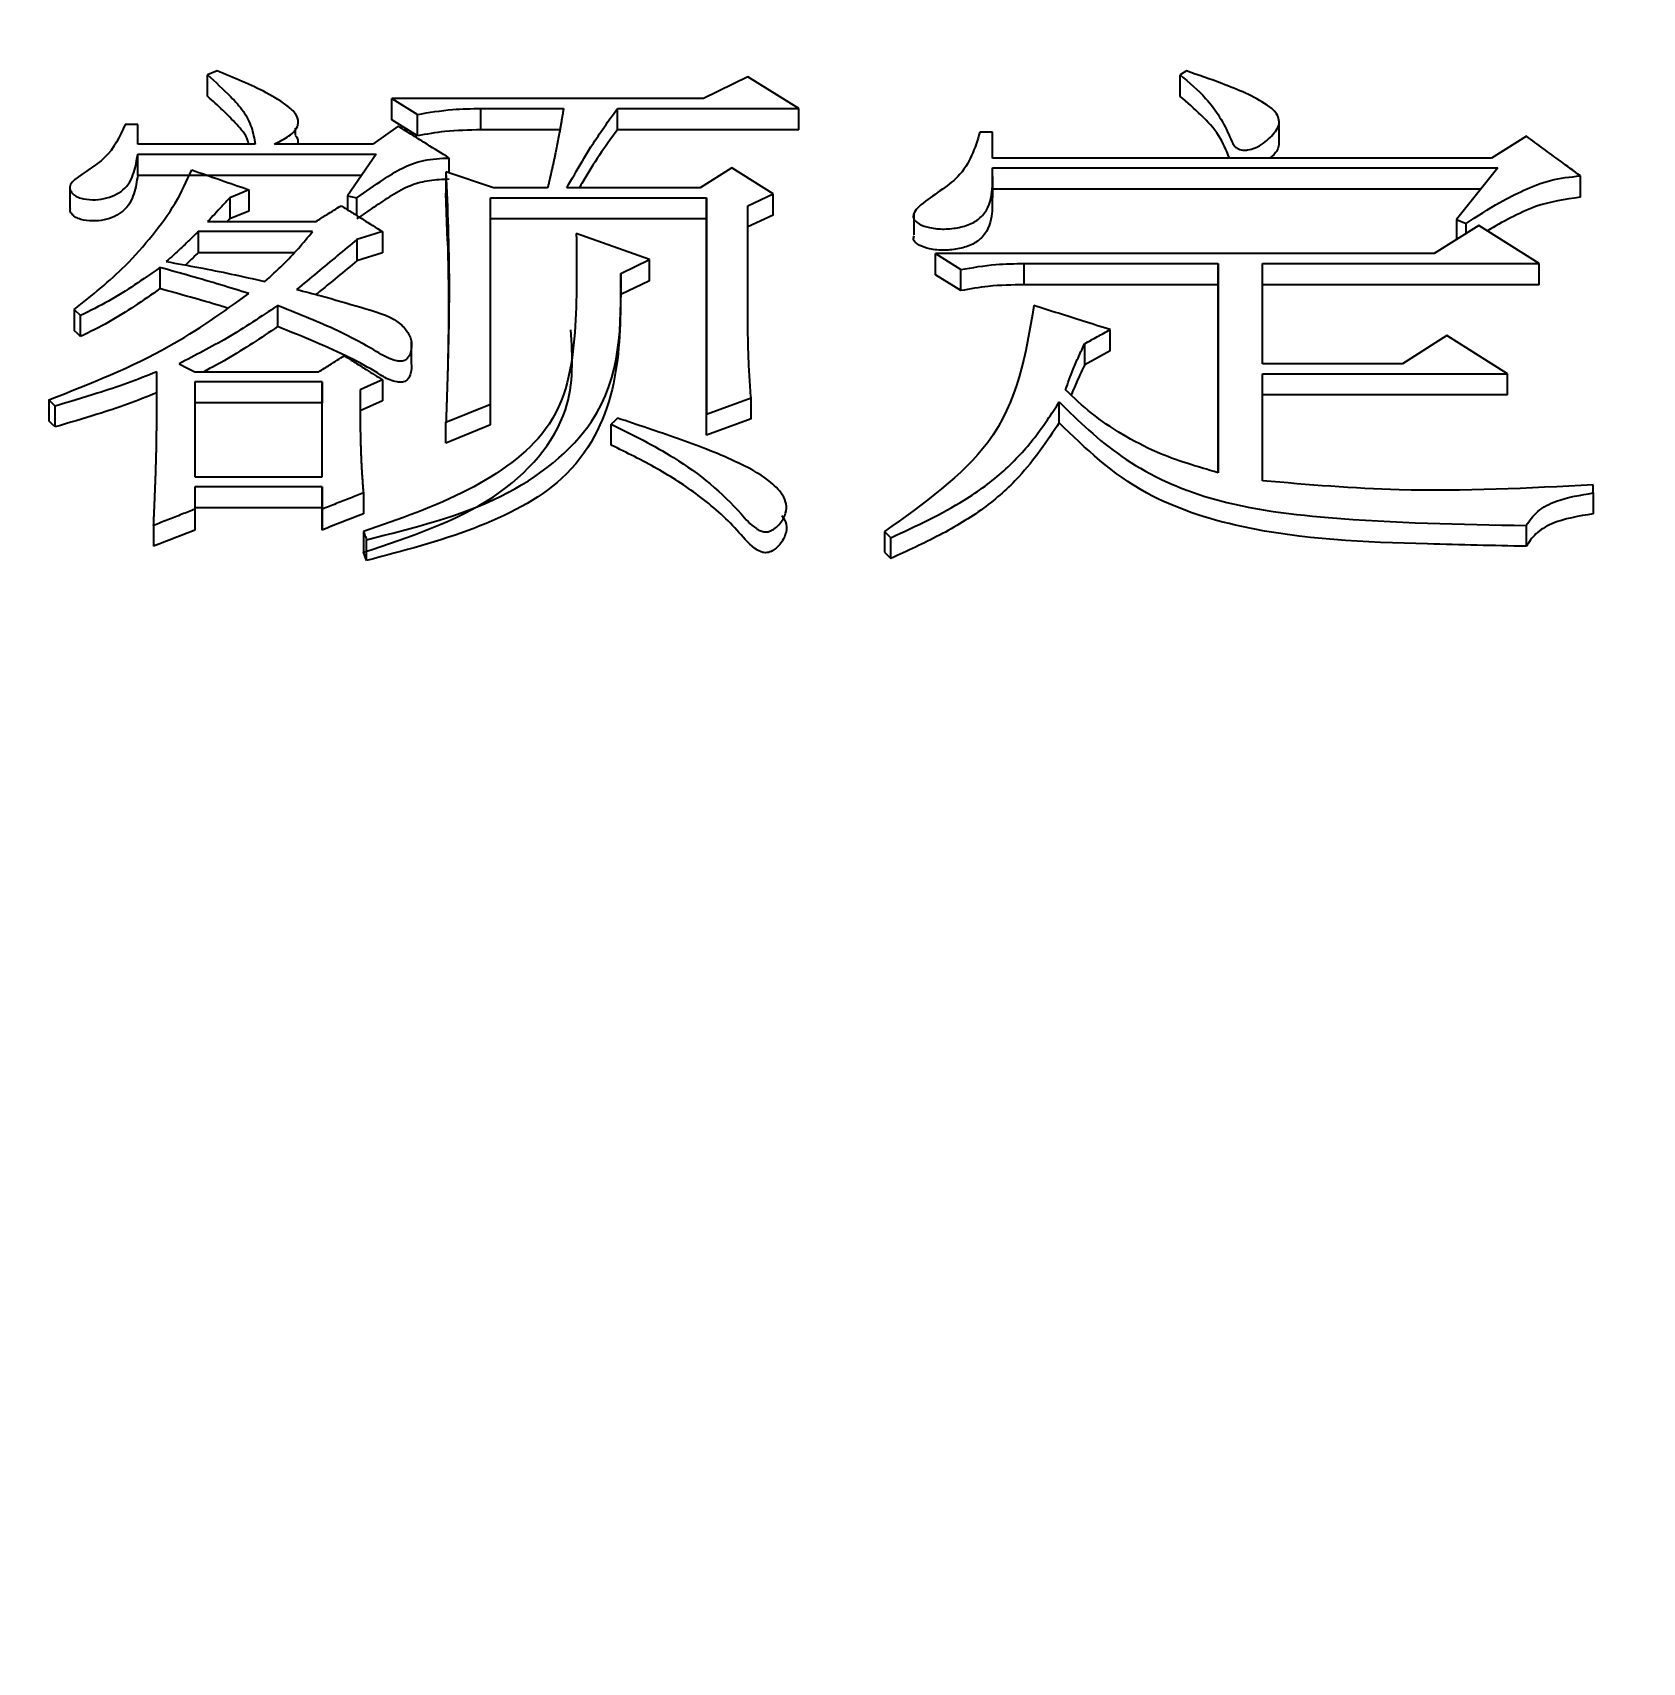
# Model space of a CAD drawing. Header units: millimetres. Extents: x 2126 to 3741, y 477 to 1658.
# Drawn here: x 2358.97 to 2364.45, y 1411.07 to 1416.61 of the extents above; entities that cross this region are included whole.
import ezdxf

# ---------------------------------------------------------------- set-up
doc = ezdxf.new("R2010")
doc.units = ezdxf.units.MM
doc.layers.add('AM_5', color=3, linetype='Continuous', lineweight=25)
doc.styles.add('SLDTEXTSTYLE1', font='txt.shx', dxfattribs={"width": 0.7, "bigfont": 'gbcbig.shx'})
doc.dimstyles.new('SLDDIMSTYLE12$0', dxfattribs={"dimtxt": 12, "dimasz": 10, "dimexe": 0, "dimexo": 0.0625, "dimgap": 0.875, "dimtad": 1, "dimdec": 1, "dimlfac": 1.8, "dimrnd": 1e-09, "dimzin": 12, "dimdsep": 46, "dimtxsty": 'SLDTEXTSTYLE1', "dimcen": 0.09, "dimdle": 8.16, "dimclrd": 3, "dimclre": 3, "dimadec": 0, "dimazin": 3, "dimtfac": 1, "dimtdec": 1, "dimtofl": 0, "dimtmove": 0, "dimatfit": 3, "dimfxl": 0, "dimfrac": 2, "dimtolj": 1, "dimlwd": 5, "dimlwe": 5, "dimarcsym": 0})

# ---------------------------------------------------------------- blocks, each defined once
blk = doc.blocks.new('*D20')
at = {"layer": 'AM_5', "color": 3, "lineweight": 5, "transparency": 16777216}
blk.add_line((2548.0333, 1555.6995), (2264.196, 1555.6995), dxfattribs=at)
at = {"layer": 'AM_5', "color": 3, "linetype": 'Continuous', "lineweight": 5, "transparency": 16777216}
for p, q in [((2264.196, 1545.6995), (2264.196, 1266.9589)), ((2595.101, 1256.9589), (2264.196, 1256.9589))]:
    blk.add_line(p, q, dxfattribs=at)
at = {"layer": 'AM_5', "color": 3, "transparency": 16777216}
for points in [[(2262.5293, 1545.6995), (2265.8627, 1545.6995), (2264.196, 1555.6995)], [(2262.5293, 1266.9589), (2265.8627, 1266.9589), (2264.196, 1256.9589)]]:
    blk.add_solid(points, dxfattribs=at)
at = {"layer": 'Defpoints', "color": 0, "transparency": 16777216}
for p in [(2548.0958, 1555.6995), (2264.196, 1256.9589), (2595.1635, 1256.9589)]:
    blk.add_point(p, dxfattribs=at)
at = {"layer": 'AM_5', "color": 0, "transparency": 16777216, "insert": (2257.321, 1403.6472), "char_height": 12, "attachment_point": 5, "rotation": 90, "style": 'SLDTEXTSTYLE1'}
blk.add_mtext('\\A1;350', dxfattribs=at)

msp = doc.modelspace()

# ---------------------------------------------------------------- linework, layer by layer
at = {"color": 7, "linetype": 'Continuous', "lineweight": 25}
for p, q in [((2359.6008, 1416.4831), (2359.5683, 1416.4697)), ((2359.5683, 1416.3969), (2359.5683, 1416.4697)), ((2362.9001, 1416.4831), (2362.8784, 1416.4696)), ((2362.8784, 1416.3968), (2362.8784, 1416.4696)), ((2361.4073, 1416.4629), (2361.2558, 1416.389)), ((2361.5803, 1416.3554), (2361.4073, 1416.4629)), ((2360.1957, 1416.389), (2360.2823, 1416.3352)), ((2360.1957, 1416.3163), (2360.1957, 1416.389)), ((2360.4986, 1416.3554), (2360.7799, 1416.3554)), ((2360.4986, 1416.2827), (2360.4986, 1416.3554)), ((2360.9638, 1416.3554), (2361.5803, 1416.3554)), ((2360.9638, 1416.2827), (2360.9638, 1416.3554)), ((2361.5803, 1416.2827), (2361.5803, 1416.3554)), ((2359.3303, 1416.3015), (2359.2871, 1416.3015)), ((2359.3303, 1416.2341), (2359.3303, 1416.3015)), ((2359.8673, 1416.3353), (2359.8673, 1416.3368)), ((2360.2823, 1416.2626), (2360.1957, 1416.3163)), ((2360.2823, 1416.2626), (2360.2823, 1416.3352)), ((2363.2156, 1416.2358), (2363.2156, 1416.3091)), ((2359.8673, 1416.2641), (2359.8673, 1416.2886)), ((2360.2174, 1416.2948), (2360.1308, 1416.2341)), ((2360.7675, 1416.2827), (2360.4986, 1416.2827)), ((2361.5803, 1416.2827), (2360.9638, 1416.2827)), ((2362.2402, 1416.2745), (2362.1969, 1416.2745)), ((2362.2402, 1416.1868), (2362.2402, 1416.2745)), ((2364.0575, 1416.261), (2363.9385, 1416.1868)), ((2359.7306, 1416.2341), (2359.3303, 1416.2341)), ((2359.3303, 1416.1279), (2359.3303, 1416.2004)), ((2360.1308, 1416.2341), (2359.7955, 1416.2341)), ((2360.1416, 1416.2004), (2360.0443, 1416.0584)), ((2360.3905, 1416.1359), (2360.3905, 1416.1868)), ((2363.9385, 1416.1868), (2362.2402, 1416.1868)), ((2360.5419, 1416.0855), (2360.3796, 1416.1396)), ((2360.3796, 1416.1396), (2360.3796, 1416.0672)), ((2361.3532, 1416.1531), (2361.245, 1416.0855)), ((2361.4938, 1416.0651), (2361.3532, 1416.1531)), ((2362.2402, 1416.1531), (2363.9601, 1416.153)), ((2363.9601, 1416.153), (2363.8195, 1415.9771)), ((2359.0993, 1416.0878), (2359.0993, 1416.015)), ((2360.092, 1416.1279), (2359.3303, 1416.1279)), ((2359.7089, 1416.0787), (2359.7089, 1416.0064)), ((2360.7258, 1416.0855), (2360.5419, 1416.0855)), ((2361.245, 1416.0855), (2360.7907, 1416.0855)), ((2362.2414, 1416.0508), (2362.2414, 1416.1236)), ((2363.9023, 1416.0807), (2362.2414, 1416.0807)), ((2364.2414, 1416.0536), (2364.2414, 1416.126)), ((2359.644, 1416.0516), (2359.644, 1415.9794)), ((2360.0443, 1416.0584), (2360.0767, 1416.0516)), ((2360.0443, 1416.0584), (2360.0443, 1416.011)), ((2360.3843, 1415.905), (2360.3796, 1416.0672)), ((2360.5311, 1416.0516), (2361.2666, 1416.0516)), ((2360.5311, 1415.3495), (2360.5311, 1416.0516)), ((2361.2666, 1416.0516), (2361.2666, 1415.3152)), ((2361.2666, 1415.9794), (2361.2666, 1416.0516)), ((2361.4073, 1416.0245), (2361.4938, 1416.0651)), ((2361.4073, 1415.6096), (2361.4073, 1416.0245)), ((2361.4938, 1415.9929), (2361.4938, 1416.0651)), ((2359.5683, 1415.9703), (2359.9361, 1415.9703)), ((2359.644, 1415.9794), (2359.6356, 1415.9703)), ((2359.7089, 1416.0064), (2359.644, 1415.9794)), ((2361.2666, 1415.9794), (2360.5311, 1415.9794)), ((2361.2666, 1415.2439), (2361.2666, 1415.9794)), ((2361.4938, 1415.9929), (2361.4073, 1415.9523)), ((2361.9725, 1415.9981), (2361.9725, 1415.9255)), ((2363.8195, 1415.9771), (2363.852, 1415.9635)), ((2363.8195, 1415.9771), (2363.8195, 1415.9092)), ((2359.9253, 1415.9364), (2359.5359, 1415.9364)), ((2359.5359, 1415.9364), (2359.5359, 1415.8643)), ((2360.0767, 1415.9092), (2360.0767, 1415.8372)), ((2360.1633, 1415.9364), (2360.1633, 1415.8643)), ((2361.0719, 1415.8413), (2360.8231, 1415.9296)), ((2363.8952, 1415.9567), (2363.7438, 1415.8617)), ((2363.852, 1415.9296), (2363.852, 1415.9635)), ((2364.1008, 1415.8277), (2363.8952, 1415.9567)), ((2359.8631, 1415.8643), (2359.5359, 1415.8643)), ((2360.1633, 1415.8643), (2360.0767, 1415.8372)), ((2362.0455, 1415.8617), (2362.132, 1415.8073)), ((2363.7438, 1415.8617), (2362.0455, 1415.8617)), ((2362.0455, 1415.7897), (2362.0455, 1415.8617)), ((2359.4061, 1415.8141), (2359.4061, 1415.7422)), ((2360.9746, 1415.7937), (2361.0719, 1415.8413)), ((2361.0719, 1415.7693), (2361.0719, 1415.8413)), ((2362.132, 1415.7354), (2362.132, 1415.8073)), ((2362.3484, 1415.8277), (2363.0082, 1415.8277)), ((2362.3484, 1415.7557), (2362.3484, 1415.8277)), ((2363.0082, 1415.8277), (2363.0082, 1415.1157)), ((2363.0082, 1415.7557), (2363.0082, 1415.8277)), ((2363.1597, 1415.8277), (2364.1008, 1415.8277)), ((2363.1597, 1415.4866), (2363.1597, 1415.8277)), ((2364.1008, 1415.7557), (2364.1008, 1415.8277)), ((2360.9746, 1415.7937), (2360.9746, 1415.7218)), ((2361.0719, 1415.7693), (2360.9746, 1415.7218)), ((2362.132, 1415.7354), (2362.0455, 1415.7897)), ((2363.0082, 1415.7557), (2362.3484, 1415.7557)), ((2363.0082, 1415.1157), (2363.0082, 1415.7557)), ((2364.1008, 1415.7557), (2363.1597, 1415.7557)), ((2359.114, 1415.6711), (2359.1356, 1415.6506)), ((2359.1356, 1415.5789), (2359.1356, 1415.6506)), ((2362.6404, 1415.5311), (2362.6404, 1415.6028)), ((2363.7871, 1415.5823), (2363.6356, 1415.4866)), ((2363.9926, 1415.4523), (2363.7871, 1415.5823)), ((2360.2619, 1415.4885), (2360.2619, 1415.5608)), ((2362.5539, 1415.4834), (2362.5539, 1415.555)), ((2362.6404, 1415.5311), (2362.5539, 1415.4834)), ((2363.6356, 1415.4866), (2363.1597, 1415.4866)), ((2359.5251, 1415.4592), (2359.9469, 1415.4592)), ((2359.5251, 1415.425), (2359.5251, 1415.1019)), ((2359.9578, 1415.425), (2359.5251, 1415.425)), ((2359.9578, 1415.1019), (2359.9578, 1415.425)), ((2359.9578, 1415.425), (2359.9578, 1415.3535)), ((2360.1633, 1415.4318), (2360.1633, 1415.3604)), ((2363.1597, 1415.4523), (2363.9926, 1415.4523)), ((2363.1597, 1415.0881), (2363.1597, 1415.4523)), ((2363.9926, 1415.3809), (2363.9926, 1415.4523)), ((2359.0274, 1415.3633), (2359.0491, 1415.3427)), ((2359.0274, 1415.3633), (2359.0274, 1415.2919)), ((2359.3952, 1415.3738), (2359.3953, 1415.3877)), ((2360.1633, 1415.3604), (2360.0876, 1415.3261)), ((2361.2666, 1415.3152), (2361.4181, 1415.3701)), ((2361.4181, 1415.2987), (2361.4181, 1415.3701)), ((2362.4674, 1415.2851), (2362.4674, 1415.3564)), ((2363.9926, 1415.3809), (2363.1597, 1415.3809)), ((2359.0491, 1415.2713), (2359.0491, 1415.3427)), ((2359.9578, 1415.3535), (2359.5251, 1415.3535)), ((2359.9578, 1415.1019), (2359.9578, 1415.3535)), ((2360.3796, 1415.2877), (2360.5311, 1415.3495)), ((2360.5311, 1415.2782), (2360.5311, 1415.3495)), ((2361.2666, 1415.2439), (2361.2666, 1415.3152)), ((2361.4181, 1415.2987), (2361.2666, 1415.2439)), ((2360.3796, 1415.2165), (2360.3796, 1415.2877)), ((2360.5311, 1415.2782), (2360.3796, 1415.2165)), ((2360.9421, 1415.2096), (2360.9421, 1415.2808)), ((2359.5251, 1415.1019), (2359.9578, 1415.1019)), ((2359.9578, 1415.0674), (2359.5251, 1415.0674)), ((2359.5251, 1415.0674), (2359.5251, 1414.9915)), ((2359.9578, 1414.9915), (2359.9578, 1415.0674)), ((2359.9578, 1415.0674), (2359.9578, 1414.9965)), ((2360.0984, 1415.0467), (2360.0984, 1414.9758)), ((2361.5241, 1415.0406), (2361.5241, 1415.0415)), ((2364.2847, 1415.0467), (2364.2847, 1415.0743)), ((2364.2847, 1415.0467), (2364.2847, 1414.9757)), ((2359.9578, 1414.9965), (2359.5251, 1414.9965)), ((2359.5251, 1414.9915), (2359.5251, 1414.9206)), ((2359.9578, 1414.9206), (2359.9578, 1414.9965)), ((2359.9578, 1414.9915), (2359.9578, 1414.9206)), ((2359.3844, 1414.9362), (2359.3844, 1414.8654)), ((2361.8724, 1414.9154), (2361.8941, 1414.8946)), ((2361.8724, 1414.9154), (2361.8724, 1414.8447)), ((2364.0575, 1414.8653), (2364.0575, 1414.9361)), ((2360.1092, 1414.817), (2360.1092, 1414.8877)), ((2361.8941, 1414.8239), (2361.8941, 1414.8946)), ((2360.1092, 1414.817), (2360.0984, 1414.8447)), ((2361.8724, 1414.8447), (2361.8941, 1414.8239))]:
    msp.add_line(p, q, dxfattribs=at)
at = {"color": 7, "linetype": 'Continuous', "lineweight": 25, "flags": 128}
for points in [[(2361.2558, 1416.389), (2360.8355, 1416.389), (2360.1957, 1416.389)], [(2359.3303, 1416.2004), (2359.736, 1416.2004), (2360.1416, 1416.2004)], [(2359.7089, 1416.0787), (2359.6765, 1416.0652), (2359.644, 1416.0516)], [(2360.0767, 1415.9906), (2360.0767, 1416.0043), (2360.0767, 1416.028), (2360.0767, 1416.0516)], [(2360.1633, 1415.9364), (2360.12, 1415.9228), (2360.0767, 1415.9092)], [(2359.114, 1415.6711), (2359.114, 1415.6449), (2359.114, 1415.6221), (2359.114, 1415.5993)], [(2359.8064, 1415.6847), (2359.8064, 1415.6528), (2359.8064, 1415.6329), (2359.8064, 1415.613)], [(2359.1356, 1415.5789), (2359.1248, 1415.5891), (2359.114, 1415.5993)], [(2359.471, 1415.4866), (2359.498, 1415.4729), (2359.5251, 1415.4592)], [(2360.1633, 1415.4318), (2360.1254, 1415.4147), (2360.0876, 1415.3975)], [(2360.9637, 1415.3014), (2360.9529, 1415.2911), (2360.9421, 1415.2808)], [(2359.0491, 1415.2713), (2359.0383, 1415.2816), (2359.0275, 1415.2919)], [(2360.0984, 1414.9154), (2360.0984, 1414.8867), (2360.0984, 1414.8657), (2360.0984, 1414.8447)]]:
    msp.add_lwpolyline(points, dxfattribs=at)
at = {"color": 7, "linetype": 'Continuous', "lineweight": 25}
for points, knots in [([(2359.5683, 1416.4697), (2359.5948, 1416.4453), (2359.6383, 1416.4054), (2359.6929, 1416.3468), (2359.7197, 1416.2913), (2359.727, 1416.2531), (2359.7306, 1416.2341)], [0, 0, 0, 0, 0.3446396, 0.5657566, 0.7835326, 1, 1, 1, 1]), ([(2359.7955, 1416.2341), (2359.8128, 1416.2426), (2359.8469, 1416.2593), (2359.8814, 1416.2946), (2359.8743, 1416.3335), (2359.8338, 1416.3712), (2359.745, 1416.4246), (2359.6581, 1416.4598), (2359.6008, 1416.4831)], [0, 0, 0, 0, 0.121784, 0.238894, 0.329996, 0.425945, 0.621085, 1, 1, 1, 1]), ([(2362.8784, 1416.4696), (2362.9091, 1416.4438), (2362.9838, 1416.3808), (2363.0344, 1416.2949), (2363.0571, 1416.2343), (2363.071, 1416.2206), (2363.0815, 1416.2153), (2363.0939, 1416.2132), (2363.1122, 1416.2144), (2363.1375, 1416.2215), (2363.1718, 1416.2424), (2363.1987, 1416.2692), (2363.2166, 1416.2985), (2363.2158, 1416.3213), (2363.2032, 1416.3457), (2363.1434, 1416.3917), (2363.0367, 1416.4361), (2362.9406, 1416.4691), (2362.9001, 1416.4831)], [0, 0, 0, 0, 0.137524, 0.335447, 0.378025, 0.3933, 0.403602, 0.413937, 0.429101, 0.455133, 0.490172, 0.557555, 0.588524, 0.619673, 0.649408, 0.693614, 0.870957, 1, 1, 1, 1]), ([(2359.7088, 1416.2341), (2359.7075, 1416.2389), (2359.7012, 1416.2629), (2359.668, 1416.3016), (2359.6203, 1416.3498), (2359.5857, 1416.3812), (2359.5683, 1416.3969)], [0, 0, 0, 0, 0.076897, 0.381334, 0.690062, 1, 1, 1, 1]), ([(2360.2823, 1416.3352), (2360.322, 1416.3419), (2360.3932, 1416.3538), (2360.4663, 1416.3549), (2360.4986, 1416.3554)], [0, 0, 0, 0, 0.558835, 1, 1, 1, 1]), ([(2360.7799, 1416.3554), (2360.7795, 1416.3534), (2360.7789, 1416.3494), (2360.7781, 1416.3445), (2360.7772, 1416.3396), (2360.7766, 1416.3356), (2360.7759, 1416.3317), (2360.7753, 1416.3277), (2360.7746, 1416.3237), (2360.7738, 1416.3188), (2360.7731, 1416.3148), (2360.7723, 1416.3099), (2360.7714, 1416.305), (2360.7704, 1416.299), (2360.7694, 1416.2931), (2360.7683, 1416.2872), (2360.7673, 1416.2812), (2360.7651, 1416.2694), (2360.7604, 1416.2437), (2360.7552, 1416.218), (2360.751, 1416.1983), (2360.7494, 1416.1904), (2360.7477, 1416.1825), (2360.7455, 1416.1726), (2360.7438, 1416.1647), (2360.742, 1416.1568), (2360.7407, 1416.1509), (2360.7396, 1416.146), (2360.7385, 1416.141), (2360.7376, 1416.1371), (2360.7367, 1416.1332), (2360.7358, 1416.1292), (2360.7349, 1416.1253), (2360.7338, 1416.1203), (2360.7329, 1416.1164), (2360.7317, 1416.1114), (2360.7308, 1416.1075), (2360.7299, 1416.1035), (2360.729, 1416.0996), (2360.7281, 1416.0957), (2360.727, 1416.0906), (2360.7263, 1416.0875), (2360.7258, 1416.0855)], [0, 0, 0, 0, 0.021952, 0.043903, 0.054879, 0.07683, 0.087806, 0.098782, 0.120733, 0.131709, 0.15366, 0.164636, 0.186587, 0.208539, 0.23049, 0.252442, 0.274393, 0.296345, 0.384151, 0.559767, 0.581718, 0.60367, 0.647573, 0.669524, 0.713427, 0.735378, 0.75733, 0.779281, 0.790257, 0.812208, 0.823184, 0.83416, 0.856111, 0.867087, 0.889038, 0.900014, 0.921966, 0.932941, 0.943917, 0.965868, 0.976844, 1, 1, 1, 1]), ([(2360.7907, 1416.0855), (2360.8079, 1416.1152), (2360.8273, 1416.1487), (2360.8561, 1416.1968), (2360.8931, 1416.2582), (2360.9336, 1416.3139), (2360.9638, 1416.3554)], [0, 0, 0, 0, 0.325176, 0.365823, 0.528414, 1, 1, 1, 1]), ([(2363.0464, 1416.1868), (2363.0358, 1416.2131), (2363.0148, 1416.2651), (2362.9516, 1416.334), (2362.903, 1416.3758), (2362.8784, 1416.3968)], [0, 0, 0, 0, 0.335668, 0.664858, 1, 1, 1, 1]), ([(2359.2871, 1416.3015), (2359.2693, 1416.2606), (2359.2372, 1416.1865), (2359.1407, 1416.1358), (2359.0992, 1416.0981), (2359.0985, 1416.0802), (2359.1068, 1416.0666), (2359.1193, 1416.0565), (2359.1426, 1416.0475), (2359.1762, 1416.0434), (2359.2162, 1416.0474), (2359.252, 1416.0593), (2359.2953, 1416.0859), (2359.3206, 1416.137), (2359.3271, 1416.1793), (2359.3303, 1416.2004)], [0, 0, 0, 0, 0.230991, 0.417984, 0.453958, 0.487906, 0.511162, 0.535138, 0.560232, 0.612084, 0.662769, 0.713245, 0.762331, 0.881446, 1, 1, 1, 1]), ([(2359.8667, 1416.2633), (2359.8681, 1416.2619), (2359.8766, 1416.2536), (2359.8754, 1416.2429), (2359.8745, 1416.2341)], [0, 0, 0, 0, 0.171263, 1, 1, 1, 1]), ([(2360.3904, 1416.1868), (2360.3655, 1416.2024), (2360.3242, 1416.2282), (2360.2665, 1416.2642), (2360.2337, 1416.2846), (2360.2174, 1416.2948)], [0, 0, 0, 0, 0.432629, 0.716314, 1, 1, 1, 1]), ([(2360.4986, 1416.2827), (2360.4575, 1416.2819), (2360.3843, 1416.2805), (2360.3134, 1416.268), (2360.2823, 1416.2626)], [0, 0, 0, 0, 0.5610854, 1, 1, 1, 1]), ([(2360.9638, 1416.2827), (2360.9426, 1416.2543), (2360.8995, 1416.1964), (2360.8592, 1416.1296), (2360.8372, 1416.0921), (2360.8332, 1416.0855)], [0, 0, 0, 0, 0.4424507, 0.9005553, 1, 1, 1, 1]), ([(2362.1969, 1416.2745), (2362.1805, 1416.2206), (2362.1507, 1416.1231), (2362.0261, 1416.0552), (2361.9747, 1416.0074), (2361.9677, 1415.986), (2361.9774, 1415.9709), (2361.9956, 1415.9589), (2362.0287, 1415.9476), (2362.0765, 1415.9434), (2362.1273, 1415.9493), (2362.1741, 1415.9639), (2362.2242, 1416.0026), (2362.2417, 1416.0711), (2362.2407, 1416.1257), (2362.2402, 1416.1531)], [0, 0, 0, 0, 0.230342, 0.416704, 0.453392, 0.487581, 0.504129, 0.522219, 0.561724, 0.611998, 0.663323, 0.713955, 0.762021, 0.881086, 1, 1, 1, 1]), ([(2364.2414, 1416.126), (2364.2184, 1416.1429), (2364.1762, 1416.1739), (2364.1149, 1416.2189), (2364.0766, 1416.247), (2364.0575, 1416.261)], [0, 0, 0, 0, 0.375947, 0.687973, 1, 1, 1, 1]), ([(2360.0767, 1416.0516), (2360.1066, 1416.0726), (2360.156, 1416.1072), (2360.228, 1416.1534), (2360.3037, 1416.1831), (2360.3613, 1416.1856), (2360.3904, 1416.1868)], [0, 0, 0, 0, 0.334385, 0.552202, 0.773272, 1, 1, 1, 1]), ([(2363.2148, 1416.2362), (2363.2141, 1416.2299), (2363.2122, 1416.2116), (2363.1963, 1416.1966), (2363.1858, 1416.1868)], [0, 0, 0, 0, 0.345967, 1, 1, 1, 1]), ([(2359.114, 1415.6711), (2359.1745, 1415.7195), (2359.2738, 1415.7988), (2359.3817, 1415.9234), (2359.4621, 1416.0314), (2359.4969, 1416.1082), (2359.5142, 1416.1463)], [0, 0, 0, 0, 0.34436, 0.564684, 0.783385, 1, 1, 1, 1]), ([(2359.5142, 1416.1463), (2359.5467, 1416.1351), (2359.6116, 1416.1125), (2359.6765, 1416.09), (2359.7089, 1416.0787)], [0, 0, 0, 0, 0.5, 1, 1, 1, 1]), ([(2360.3796, 1416.1396), (2360.3822, 1416.0762), (2360.3874, 1415.9496), (2360.3902, 1415.8063), (2360.3901, 1415.7246), (2360.39, 1415.7047), (2360.39, 1415.6987), (2360.3899, 1415.6927), (2360.3899, 1415.6867), (2360.3898, 1415.6807), (2360.3897, 1415.6727), (2360.3897, 1415.6648), (2360.3896, 1415.6568), (2360.3895, 1415.6508), (2360.3894, 1415.6448), (2360.3893, 1415.6388), (2360.3893, 1415.6328), (2360.3892, 1415.6268), (2360.389, 1415.6188), (2360.3889, 1415.6108), (2360.3888, 1415.6029), (2360.3887, 1415.5969), (2360.3885, 1415.5909), (2360.3884, 1415.5849), (2360.3883, 1415.5789), (2360.3882, 1415.5729), (2360.388, 1415.5669), (2360.3879, 1415.5609), (2360.3877, 1415.5529), (2360.3876, 1415.5449), (2360.3874, 1415.5369), (2360.3872, 1415.5309), (2360.3871, 1415.5249), (2360.3869, 1415.5189), (2360.3868, 1415.5129), (2360.3866, 1415.5069), (2360.3864, 1415.4988), (2360.3862, 1415.4908), (2360.3859, 1415.4828), (2360.3858, 1415.4768), (2360.3856, 1415.4708), (2360.3854, 1415.4648), (2360.3852, 1415.4588), (2360.3851, 1415.4528), (2360.3849, 1415.4468), (2360.3847, 1415.4408), (2360.3845, 1415.4327), (2360.3842, 1415.4247), (2360.3839, 1415.4167), (2360.3838, 1415.4107), (2360.3836, 1415.4047), (2360.3834, 1415.3987), (2360.3832, 1415.3926), (2360.383, 1415.3866), (2360.3827, 1415.3786), (2360.3824, 1415.3706), (2360.3822, 1415.3625), (2360.382, 1415.3565), (2360.3818, 1415.3505), (2360.3816, 1415.3445), (2360.3814, 1415.3384), (2360.3812, 1415.3324), (2360.381, 1415.3264), (2360.3807, 1415.3184), (2360.3804, 1415.3103), (2360.3801, 1415.3023), (2360.3799, 1415.2954), (2360.3797, 1415.2906), (2360.3796, 1415.2877)], [0, 0, 0, 0, 0.22469, 0.449389, 0.505561, 0.512583, 0.519604, 0.526626, 0.533648, 0.540669, 0.547691, 0.561734, 0.568755, 0.575777, 0.582798, 0.58982, 0.596841, 0.603863, 0.610884, 0.624928, 0.631949, 0.638971, 0.645992, 0.653014, 0.660035, 0.667057, 0.674078, 0.6811, 0.688121, 0.702165, 0.709186, 0.716208, 0.723229, 0.730251, 0.737272, 0.744294, 0.751315, 0.765358, 0.77238, 0.779401, 0.786423, 0.793445, 0.800466, 0.807488, 0.814509, 0.821531, 0.828552, 0.842595, 0.849617, 0.856638, 0.86366, 0.870682, 0.877703, 0.884725, 0.891746, 0.905789, 0.912811, 0.919832, 0.926854, 0.933875, 0.940897, 0.947918, 0.95494, 0.961962, 0.976005, 0.983026, 0.990048, 1, 1, 1, 1]), ([(2359.3303, 1416.1279), (2359.3271, 1416.1069), (2359.3206, 1416.0647), (2359.2952, 1416.0136), (2359.2519, 1415.987), (2359.2162, 1415.9751), (2359.1761, 1415.9712), (2359.1426, 1415.9752), (2359.1192, 1415.9842), (2359.1071, 1415.9943), (2359.0993, 1416.0051), (2359.1006, 1416.0124), (2359.1012, 1416.0155)], [0, 0, 0, 0, 0.223965, 0.44903, 0.541825, 0.637278, 0.73315, 0.831226, 0.878675, 0.923993, 0.967934, 1, 1, 1, 1]), ([(2360.3904, 1416.1144), (2360.3681, 1416.1135), (2360.3236, 1416.1118), (2360.2543, 1416.0945), (2360.1946, 1416.0595), (2360.1343, 1416.0204), (2360.0959, 1415.993), (2360.0767, 1415.9794)], [0, 0, 0, 0, 0.175432, 0.348604, 0.567478, 0.784095, 1, 1, 1, 1]), ([(2363.852, 1415.9635), (2363.8895, 1415.9883), (2363.9516, 1416.0292), (2364.0483, 1416.0781), (2364.1379, 1416.1152), (2364.2067, 1416.1224), (2364.2414, 1416.126)], [0, 0, 0, 0, 0.334836, 0.553745, 0.775373, 1, 1, 1, 1]), ([(2359.644, 1416.0516), (2359.6349, 1416.0418), (2359.6177, 1416.0234), (2359.5925, 1415.9963), (2359.5764, 1415.979), (2359.5683, 1415.9703)], [0, 0, 0, 0, 0.361282, 0.680641, 1, 1, 1, 1]), ([(2359.9361, 1415.9703), (2359.9486, 1415.9781), (2359.9693, 1415.9911), (2359.9981, 1416.0092), (2360.0145, 1416.0194), (2360.0227, 1416.0245)], [0, 0, 0, 0, 0.4326487, 0.7163239, 1, 1, 1, 1]), ([(2360.0227, 1416.0245), (2360.0351, 1416.0167), (2360.0601, 1416.0011), (2360.107, 1415.9717), (2360.1414, 1415.9501), (2360.1633, 1415.9364)], [0, 0, 0, 0, 0.2662424, 0.5324848, 1, 1, 1, 1]), ([(2362.2393, 1416.0508), (2362.2395, 1416.0334), (2362.2398, 1415.9886), (2362.2241, 1415.9303), (2362.1741, 1415.8917), (2362.1273, 1415.8772), (2362.0765, 1415.8713), (2362.0288, 1415.8755), (2361.9955, 1415.8867), (2361.9777, 1415.8987), (2361.9692, 1415.9101), (2361.9724, 1415.9179), (2361.9739, 1415.9219)], [0, 0, 0, 0, 0.155828, 0.400477, 0.499289, 0.603425, 0.70901, 0.812432, 0.89368, 0.93087, 0.964878, 1, 1, 1, 1]), ([(2364.2414, 1416.0536), (2364.1887, 1416.0457), (2364.1024, 1416.0326), (2364.0032, 1415.9833), (2363.9495, 1415.9546), (2363.9247, 1415.9385), (2363.9245, 1415.9384)], [0, 0, 0, 0, 0.438916, 0.719527, 0.99737, 1, 1, 1, 1]), ([(2359.5359, 1415.9364), (2359.5261, 1415.9267), (2359.5064, 1415.9073), (2359.4708, 1415.8732), (2359.444, 1415.8491), (2359.4277, 1415.8345)], [0, 0, 0, 0, 0.280921, 0.561854, 1, 1, 1, 1]), ([(2359.763, 1415.7665), (2359.7839, 1415.7854), (2359.8241, 1415.8219), (2359.878, 1415.8788), (2359.9095, 1415.9172), (2359.9253, 1415.9364)], [0, 0, 0, 0, 0.349925, 0.674457, 1, 1, 1, 1]), ([(2360.0767, 1415.9092), (2360.0547, 1415.891), (2360.0094, 1415.8536), (2359.9409, 1415.797), (2359.8945, 1415.7585), (2359.8712, 1415.7393)], [0, 0, 0, 0, 0.321741, 0.660871, 1, 1, 1, 1]), ([(2360.8231, 1415.9296), (2360.8247, 1415.8185), (2360.8279, 1415.5965), (2360.7759, 1415.2666), (2360.4606, 1415.0406), (2360.2207, 1414.9577), (2360.0984, 1414.9154)], [0, 0, 0, 0, 0.273656, 0.546764, 0.768873, 1, 1, 1, 1]), ([(2359.5359, 1415.8643), (2359.5261, 1415.8546), (2359.5118, 1415.8404), (2359.4971, 1415.8265), (2359.4924, 1415.8221)], [0, 0, 0, 0, 0.685137, 1, 1, 1, 1]), ([(2360.385, 1415.9078), (2360.3865, 1415.8403), (2360.3889, 1415.7394), (2360.3878, 1415.5659), (2360.3861, 1415.4937), (2360.3851, 1415.4536)], [0, 0, 0, 0, 0.471599, 0.706014, 1, 1, 1, 1]), ([(2359.4061, 1415.8141), (2359.3775, 1415.7942), (2359.321, 1415.7549), (2359.2325, 1415.6987), (2359.168, 1415.6667), (2359.1356, 1415.6506)], [0, 0, 0, 0, 0.3384511, 0.6681197, 1, 1, 1, 1]), ([(2359.7089, 1415.7256), (2359.6768, 1415.7355), (2359.6107, 1415.7558), (2359.5098, 1415.7854), (2359.4406, 1415.8045), (2359.4061, 1415.8141)], [0, 0, 0, 0, 0.320379, 0.660141, 1, 1, 1, 1]), ([(2359.4277, 1415.8345), (2359.5018, 1415.8211), (2359.6145, 1415.8006), (2359.7251, 1415.7752), (2359.763, 1415.7665)], [0, 0, 0, 0, 0.6569803, 1, 1, 1, 1]), ([(2360.0767, 1415.8372), (2360.0547, 1415.819), (2360.0094, 1415.7816), (2359.963, 1415.7433), (2359.9386, 1415.7231), (2359.9374, 1415.7221)], [0, 0, 0, 0, 0.47479, 0.9746759, 1, 1, 1, 1]), ([(2362.132, 1415.8073), (2362.1718, 1415.8141), (2362.2429, 1415.8262), (2362.3161, 1415.8272), (2362.3484, 1415.8277)], [0, 0, 0, 0, 0.558835, 1, 1, 1, 1]), ([(2359.4061, 1415.7422), (2359.3775, 1415.7222), (2359.3212, 1415.6829), (2359.2325, 1415.6269), (2359.168, 1415.5949), (2359.1356, 1415.5789)], [0, 0, 0, 0, 0.3386468, 0.6682986, 1, 1, 1, 1]), ([(2359.6346, 1415.6766), (2359.6273, 1415.6788), (2359.5859, 1415.6915), (2359.5097, 1415.7134), (2359.4406, 1415.7326), (2359.4061, 1415.7422)], [0, 0, 0, 0, 0.097268, 0.548576, 1, 1, 1, 1]), ([(2360.1092, 1414.8877), (2360.2685, 1414.9276), (2360.579, 1415.0051), (2360.9789, 1415.328), (2360.9762, 1415.6183), (2360.9746, 1415.7937)], [0, 0, 0, 0, 0.294377, 0.5735664, 1, 1, 1, 1]), ([(2362.3484, 1415.7557), (2362.3073, 1415.7549), (2362.234, 1415.7535), (2362.1631, 1415.7409), (2362.132, 1415.7354)], [0, 0, 0, 0, 0.561085, 1, 1, 1, 1]), ([(2359.0274, 1415.3633), (2359.1692, 1415.4195), (2359.4204, 1415.519), (2359.6214, 1415.6629), (2359.7089, 1415.7256)], [0, 0, 0, 0, 0.56421, 1, 1, 1, 1]), ([(2359.8712, 1415.7393), (2359.8992, 1415.7322), (2359.9729, 1415.7135), (2360.0878, 1415.6788), (2360.2002, 1415.6478), (2360.2496, 1415.598), (2360.2648, 1415.5616), (2360.262, 1415.5297), (2360.2533, 1415.5086), (2360.243, 1415.4995), (2360.235, 1415.4961), (2360.2248, 1415.4948), (2360.2077, 1415.4965), (2360.1806, 1415.5051), (2360.1181, 1415.5439), (2359.9994, 1415.6085), (2359.8776, 1415.6552), (2359.809, 1415.6837), (2359.8063, 1415.6847)], [0, 0, 0, 0, 0.080829, 0.213073, 0.345773, 0.395058, 0.444233, 0.491132, 0.518332, 0.527917, 0.53551, 0.543103, 0.555865, 0.581938, 0.622671, 0.782526, 0.991638, 1, 1, 1, 1]), ([(2360.9746, 1415.7218), (2360.9729, 1415.6144), (2360.9694, 1415.3993), (2360.825, 1415.0919), (2360.4767, 1414.9124), (2360.233, 1414.8491), (2360.1092, 1414.817)], [0, 0, 0, 0, 0.271412, 0.543735, 0.768302, 1, 1, 1, 1]), ([(2359.8063, 1415.6847), (2359.7501, 1415.6469), (2359.6691, 1415.5926), (2359.5538, 1415.5292), (2359.4986, 1415.5008), (2359.471, 1415.4866)], [0, 0, 0, 0, 0.532376, 0.766064, 1, 1, 1, 1]), ([(2362.3808, 1415.6847), (2362.3537, 1415.5209), (2362.3047, 1415.2241), (2362.0062, 1415.011), (2361.8724, 1414.9154)], [0, 0, 0, 0, 0.551895, 1, 1, 1, 1]), ([(2362.6404, 1415.6028), (2362.6098, 1415.6125), (2362.5512, 1415.631), (2362.4646, 1415.6583), (2362.4087, 1415.6759), (2362.3808, 1415.6847)], [0, 0, 0, 0, 0.354383, 0.677192, 1, 1, 1, 1]), ([(2359.8063, 1415.613), (2359.7503, 1415.575), (2359.6702, 1415.5208), (2359.5818, 1415.4734), (2359.5553, 1415.4592)], [0, 0, 0, 0, 0.7007872, 1, 1, 1, 1]), ([(2360.2617, 1415.4888), (2360.262, 1415.4771), (2360.2625, 1415.4584), (2360.2536, 1415.4375), (2360.2435, 1415.4284), (2360.2357, 1415.4248), (2360.2256, 1415.4233), (2360.209, 1415.4247), (2360.1795, 1415.4337), (2360.1304, 1415.466), (2360.0483, 1415.5107), (2359.9333, 1415.5621), (2359.8496, 1415.5956), (2359.8063, 1415.613)], [0, 0, 0, 0, 0.0823081, 0.1312, 0.148471, 0.1622931, 0.1761333, 0.1983557, 0.2432482, 0.3314902, 0.5260181, 0.7549229, 1, 1, 1, 1]), ([(2360.0984, 1414.8447), (2360.2568, 1414.8975), (2360.5641, 1415), (2360.8219, 1415.3045), (2360.8104, 1415.5106), (2360.8052, 1415.6026)], [0, 0, 0, 0, 0.370667, 0.719175, 1, 1, 1, 1]), ([(2361.4181, 1415.3701), (2361.4162, 1415.3939), (2361.4125, 1415.4414), (2361.4086, 1415.5213), (2361.4077, 1415.5773), (2361.4073, 1415.6096)], [0, 0, 0, 0, 0.29749, 0.594994, 1, 1, 1, 1]), ([(2362.5539, 1415.555), (2362.5683, 1415.5629), (2362.5972, 1415.5789), (2362.626, 1415.5948), (2362.6404, 1415.6028)], [0, 0, 0, 0, 0.499998, 1, 1, 1, 1]), ([(2362.489, 1415.3975), (2362.4971, 1415.4211), (2362.5102, 1415.4595), (2362.5336, 1415.5116), (2362.5471, 1415.5405), (2362.5539, 1415.555)], [0, 0, 0, 0, 0.443144, 0.721519, 1, 1, 1, 1]), ([(2359.9469, 1415.4592), (2359.9594, 1415.4671), (2359.9801, 1415.4802), (2360.0089, 1415.4984), (2360.0253, 1415.5088), (2360.0335, 1415.514)], [0, 0, 0, 0, 0.432649, 0.716324, 1, 1, 1, 1]), ([(2360.0335, 1415.514), (2360.046, 1415.5061), (2360.0709, 1415.4903), (2360.1142, 1415.4629), (2360.145, 1415.4434), (2360.1633, 1415.4318)], [0, 0, 0, 0, 0.288429, 0.576858, 1, 1, 1, 1]), ([(2362.5539, 1415.4834), (2362.543, 1415.4604), (2362.5268, 1415.4263), (2362.5128, 1415.3916), (2362.5083, 1415.3802)], [0, 0, 0, 0, 0.672169, 1, 1, 1, 1]), ([(2359.3953, 1415.4592), (2359.3623, 1415.446), (2359.2963, 1415.4195), (2359.1802, 1415.3813), (2359.0971, 1415.3568), (2359.0491, 1415.3427)], [0, 0, 0, 0, 0.296607, 0.593255, 1, 1, 1, 1]), ([(2359.3844, 1414.9362), (2359.3848, 1414.9438), (2359.3855, 1414.9591), (2359.3863, 1414.9781), (2359.387, 1414.9934), (2359.3875, 1415.0048), (2359.3879, 1415.0144), (2359.3883, 1415.0239), (2359.3888, 1415.0372), (2359.3896, 1415.0563), (2359.3903, 1415.0753), (2359.391, 1415.0944), (2359.3915, 1415.1096), (2359.3921, 1415.1286), (2359.3926, 1415.1438), (2359.3931, 1415.1628), (2359.3935, 1415.178), (2359.3938, 1415.1932), (2359.3941, 1415.2084), (2359.3943, 1415.2236), (2359.3946, 1415.2426), (2359.3948, 1415.2559), (2359.3949, 1415.2692), (2359.395, 1415.2768), (2359.395, 1415.2863), (2359.3951, 1415.2938), (2359.3951, 1415.3014), (2359.3952, 1415.309), (2359.3952, 1415.3166), (2359.3953, 1415.3261), (2359.3953, 1415.3337), (2359.3953, 1415.3431), (2359.3953, 1415.3507), (2359.3953, 1415.3602), (2359.3953, 1415.3678), (2359.3953, 1415.3753), (2359.3954, 1415.3829), (2359.3953, 1415.3905), (2359.3953, 1415.3999), (2359.3953, 1415.4075), (2359.3953, 1415.417), (2359.3953, 1415.4236), (2359.3953, 1415.4293), (2359.3953, 1415.4331), (2359.3953, 1415.4368), (2359.3953, 1415.4416), (2359.3953, 1415.4454), (2359.3953, 1415.4499), (2359.3953, 1415.4542), (2359.3953, 1415.4575), (2359.3953, 1415.4592)], [0, 0, 0, 0, 0.043584, 0.087168, 0.10896, 0.130753, 0.152545, 0.163441, 0.185233, 0.228817, 0.272401, 0.294193, 0.337777, 0.35957, 0.403154, 0.424946, 0.46853, 0.490322, 0.512114, 0.555699, 0.577491, 0.621075, 0.631971, 0.653763, 0.664659, 0.686451, 0.697347, 0.708243, 0.730035, 0.740931, 0.762723, 0.773619, 0.795412, 0.806308, 0.8281, 0.838996, 0.849892, 0.871684, 0.88258, 0.904372, 0.915268, 0.93706, 0.942508, 0.947956, 0.958852, 0.9643, 0.975196, 0.980644, 0.990322, 1, 1, 1, 1]), ([(2359.3953, 1415.3877), (2359.3623, 1415.3745), (2359.2963, 1415.348), (2359.18, 1415.3102), (2359.097, 1415.2856), (2359.0491, 1415.2713)], [0, 0, 0, 0, 0.29672, 0.593461, 1, 1, 1, 1]), ([(2360.0876, 1415.3975), (2360.0875, 1415.3587), (2360.0874, 1415.3175), (2360.0879, 1415.2737), (2360.0879, 1415.2664), (2360.088, 1415.2592), (2360.0882, 1415.2519), (2360.0883, 1415.2458), (2360.0884, 1415.2397), (2360.0885, 1415.2348), (2360.0886, 1415.2288), (2360.0887, 1415.2227), (2360.089, 1415.2129), (2360.0893, 1415.2032), (2360.0896, 1415.1935), (2360.0898, 1415.1862), (2360.0901, 1415.1789), (2360.0905, 1415.1691), (2360.0908, 1415.1606), (2360.0912, 1415.1521), (2360.0915, 1415.1472), (2360.0918, 1415.1412), (2360.0921, 1415.1351), (2360.0927, 1415.1253), (2360.0933, 1415.1156), (2360.0941, 1415.1034), (2360.0948, 1415.0937), (2360.0957, 1415.0815), (2360.0964, 1415.0717), (2360.0974, 1415.0593), (2360.098, 1415.0518), (2360.0984, 1415.0467)], [0, 0, 0, 0, 0.332695, 0.353489, 0.374282, 0.395075, 0.415869, 0.436662, 0.447059, 0.467852, 0.478249, 0.499042, 0.519836, 0.561423, 0.582216, 0.603009, 0.623803, 0.644596, 0.686183, 0.69658, 0.717373, 0.72777, 0.748563, 0.769356, 0.810943, 0.831737, 0.873323, 0.894117, 0.935704, 0.956497, 1, 1, 1, 1]), ([(2361.8941, 1414.8946), (2361.9804, 1414.9345), (2362.1215, 1414.9998), (2362.283, 1415.1192), (2362.3872, 1415.2343), (2362.4408, 1415.3158), (2362.4674, 1415.3564)], [0, 0, 0, 0, 0.347372, 0.56793, 0.785018, 1, 1, 1, 1]), ([(2362.4674, 1415.3564), (2362.5334, 1415.2917), (2362.6659, 1415.1615), (2362.9803, 1415.0082), (2363.4644, 1414.9468), (2363.8329, 1414.9402), (2364.0575, 1414.9361)], [0, 0, 0, 0, 0.189312, 0.380663, 0.622562, 1, 1, 1, 1]), ([(2363.0082, 1415.1157), (2362.9367, 1415.1365), (2362.8196, 1415.1706), (2362.6797, 1415.2452), (2362.5745, 1415.3161), (2362.5174, 1415.3705), (2362.489, 1415.3975)], [0, 0, 0, 0, 0.34637, 0.567178, 0.784978, 1, 1, 1, 1]), ([(2360.9421, 1415.2808), (2361.0151, 1415.2447), (2361.1853, 1415.1604), (2361.3395, 1415.0315), (2361.4174, 1414.9367), (2361.4475, 1414.9186), (2361.4596, 1414.9144), (2361.4712, 1414.9139), (2361.4828, 1414.9164), (2361.4986, 1414.9244), (2361.52, 1414.9445), (2361.5371, 1414.9743), (2361.5405, 1415.0095), (2361.5226, 1415.0489), (2361.4676, 1415.1023), (2361.3441, 1415.1671), (2361.1678, 1415.2334), (2361.0318, 1415.2787), (2360.9637, 1415.3014)], [0, 0, 0, 0, 0.163054, 0.380102, 0.433894, 0.442949, 0.452088, 0.458006, 0.463913, 0.473847, 0.492962, 0.528393, 0.555625, 0.58285, 0.633845, 0.724478, 0.861928, 1, 1, 1, 1]), ([(2362.4674, 1415.285), (2362.4252, 1415.2224), (2362.3554, 1415.1187), (2362.2129, 1414.9909), (2362.0615, 1414.9005), (2361.9501, 1414.8495), (2361.8941, 1414.8239)], [0, 0, 0, 0, 0.332711, 0.551426, 0.774321, 1, 1, 1, 1]), ([(2364.0575, 1414.8653), (2363.9455, 1414.8677), (2363.6215, 1414.8744), (2363.1715, 1414.8922), (2362.719, 1415.0413), (2362.5571, 1415.1982), (2362.4674, 1415.2851)], [0, 0, 0, 0, 0.18828, 0.544715, 0.747801, 1, 1, 1, 1]), ([(2361.5234, 1414.97), (2361.5291, 1414.9603), (2361.5412, 1414.9397), (2361.5369, 1414.9026), (2361.5201, 1414.8743), (2361.4999, 1414.8551), (2361.4863, 1414.8468), (2361.4722, 1414.8432), (2361.4607, 1414.8435), (2361.4461, 1414.8482), (2361.4105, 1414.8715), (2361.3541, 1414.943), (2361.2471, 1415.037), (2361.1001, 1415.1322), (2360.995, 1415.1836), (2360.9421, 1415.2096)], [0, 0, 0, 0, 0.046163, 0.098158, 0.160107, 0.179858, 0.204104, 0.21503, 0.226044, 0.23927, 0.264226, 0.376378, 0.598998, 0.797949, 1, 1, 1, 1]), ([(2364.2847, 1415.0743), (2364.0642, 1415.0628), (2363.6882, 1415.0432), (2363.3143, 1415.0749), (2363.1597, 1415.0881)], [0, 0, 0, 0, 0.586461, 1, 1, 1, 1]), ([(2360.0984, 1415.0467), (2360.0837, 1415.0409), (2360.0529, 1415.0288), (2360.006, 1415.0104), (2359.9738, 1414.9978), (2359.9578, 1414.9915)], [0, 0, 0, 0, 0.313727, 0.656864, 1, 1, 1, 1]), ([(2364.0575, 1414.9361), (2364.0687, 1414.953), (2364.0914, 1414.9872), (2364.1724, 1415.029), (2364.2418, 1415.0399), (2364.2847, 1415.0467)], [0, 0, 0, 0, 0.268929, 0.548046, 1, 1, 1, 1]), ([(2359.5251, 1414.9915), (2359.5104, 1414.9857), (2359.4796, 1414.9736), (2359.4327, 1414.9552), (2359.4005, 1414.9425), (2359.3844, 1414.9362)], [0, 0, 0, 0, 0.313727, 0.656864, 1, 1, 1, 1]), ([(2360.0984, 1414.9758), (2360.0749, 1414.9666), (2360.0281, 1414.9482), (2359.9812, 1414.9298), (2359.9578, 1414.9206)], [0, 0, 0, 0, 0.5, 1, 1, 1, 1]), ([(2364.2847, 1414.9757), (2364.2356, 1414.9678), (2364.1624, 1414.956), (2364.0861, 1414.9105), (2364.0668, 1414.88), (2364.0575, 1414.8653)], [0, 0, 0, 0, 0.513979, 0.766535, 1, 1, 1, 1]), ([(2359.5251, 1414.9206), (2359.5016, 1414.9114), (2359.4547, 1414.893), (2359.4079, 1414.8746), (2359.3844, 1414.8654)], [0, 0, 0, 0, 0.5, 1, 1, 1, 1]), ([(2360.0984, 1414.9154), (2360.1002, 1414.9108), (2360.1038, 1414.9016), (2360.1074, 1414.8924), (2360.1092, 1414.8877)], [0, 0, 0, 0, 0.499988, 1, 1, 1, 1])]:
    msp.add_open_spline(points, degree=3, knots=knots, dxfattribs=at)

# ---------------------------------------------------------------- dimensions: what is measured, and where the dimension line sits
at = {"layer": 'AM_5'}
dim = msp.add_linear_dim(base=(2264.196, 1256.9589), p1=(2548.0958, 1555.6995), p2=(2595.1635, 1256.9589), angle=90, text='350', dimstyle='SLDDIMSTYLE12$0', override={"dimlfac": 1}, dxfattribs=at)
dim.commit()
dim.dimension.update_dxf_attribs({"geometry": '*D20', "text_midpoint": (2264.196, 1403.6472), "dimtype": 160})

doc.saveas('drawing.dxf')
